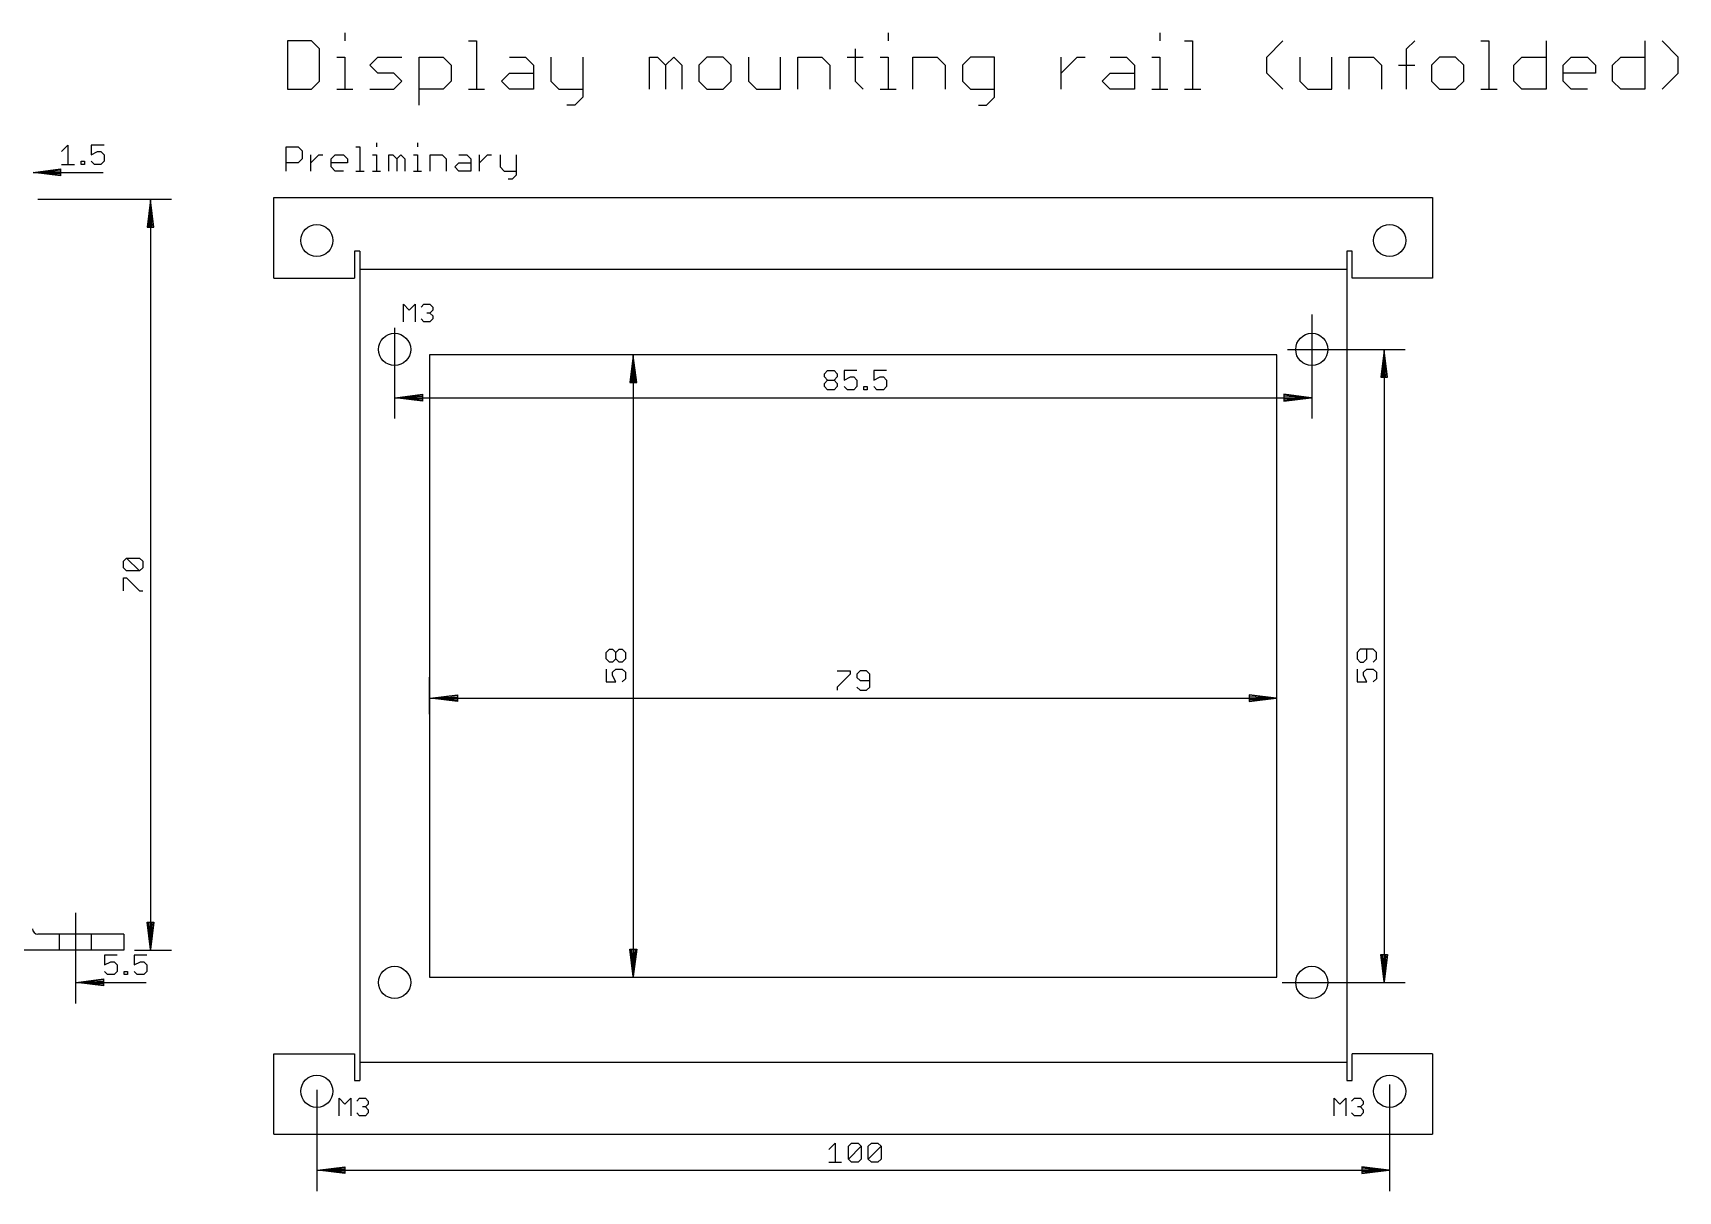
# Model space of a CAD drawing. Extents: x -16 to 648, y -52 to 442.
# Drawn here: x 456.5 to 609.9, y 282.6 to 390.5 of the extents above; entities that cross this region are included whole.
import ezdxf

# ---------------------------------------------------------------- set-up
doc = ezdxf.new("R2010")
doc.units = 0
for name, color, linetype in [('130', 82, 'CONTINUOUS'), ('20', 7, 'CONTINUOUS'), ('47', 2, 'CONTINUOUS')]:
    doc.layers.add(name, color=color, linetype=linetype)

msp = doc.modelspace()

# ---------------------------------------------------------------- linework, layer by layer
at = {"layer": '130'}
for p, q in [((480.127, 377.627), (480.127, 379.8749)), ((480.127, 379.8749), (481.251, 379.8749)), ((481.251, 379.8749), (481.6256, 379.5003)), ((481.6256, 379.5003), (481.6256, 378.751)), ((482.429, 377.627), (482.429, 379.1256)), ((482.429, 378.3763), (483.1783, 379.1256)), ((483.1783, 379.1256), (483.5529, 379.1256)), ((484.3473, 378.751), (484.7219, 379.1256)), ((484.7219, 379.1256), (485.4712, 379.1256)), ((485.4712, 379.1256), (485.8459, 378.751)), ((486.6492, 379.8749), (487.0239, 379.8749)), ((487.0239, 379.8749), (487.0239, 377.627)), ((488.1839, 379.1256), (488.5585, 379.1256)), ((488.5585, 380.2496), (488.5585, 379.8749)), ((488.5585, 379.1256), (488.5585, 377.627)), ((489.7185, 377.627), (489.7185, 379.1256)), ((489.7185, 379.1256), (490.0932, 379.1256)), ((490.0932, 379.1256), (490.4678, 378.751)), ((490.4678, 378.751), (490.8425, 379.1256)), ((490.8425, 379.1256), (491.2171, 378.751)), ((492.0205, 379.1256), (492.3951, 379.1256)), ((492.3951, 380.2496), (492.3951, 379.8749)), ((492.3951, 379.1256), (492.3951, 377.627)), ((493.5551, 377.627), (493.5551, 379.1256)), ((493.5551, 379.1256), (494.6791, 379.1256)), ((494.6791, 379.1256), (495.0537, 378.751)), ((496.2318, 379.1256), (496.9811, 379.1256)), ((496.9811, 379.1256), (497.3557, 378.751)), ((498.1591, 377.627), (498.1591, 379.1256)), ((498.1591, 378.3763), (498.9084, 379.1256)), ((498.9084, 379.1256), (499.283, 379.1256)), ((500.0774, 379.1256), (500.0774, 378.0017)), ((501.576, 379.1256), (501.576, 377.2523)), ((481.251, 378.3763), (480.127, 378.3763)), ((481.6256, 378.751), (481.251, 378.3763)), ((484.3473, 378.0017), (484.3473, 378.751)), ((485.8459, 378.3763), (484.3473, 378.3763)), ((484.7219, 377.627), (484.3473, 378.0017)), ((485.4712, 377.627), (484.7219, 377.627)), ((485.8459, 378.751), (485.8459, 378.3763)), ((486.6492, 377.627), (487.3985, 377.627)), ((488.1839, 377.627), (488.9332, 377.627)), ((490.4678, 378.751), (490.4678, 377.627)), ((491.2171, 378.751), (491.2171, 377.627)), ((492.0205, 377.627), (492.7698, 377.627)), ((495.0537, 378.751), (495.0537, 377.627)), ((495.8571, 378.0017), (496.2318, 378.3763)), ((496.2318, 377.627), (495.8571, 378.0017)), ((496.2318, 378.3763), (497.3557, 378.3763)), ((497.3557, 377.627), (496.2318, 377.627)), ((497.3557, 378.751), (497.3557, 377.627)), ((500.0774, 378.0017), (500.452, 377.627)), ((500.452, 377.627), (501.576, 377.627)), ((501.2013, 376.8777), (500.8267, 376.8777)), ((501.576, 377.2523), (501.2013, 376.8777))]:
    msp.add_line(p, q, dxfattribs=at)
at = {"layer": '20'}
for p, q in [((479, 367.6483), (479, 375.1483)), ((479, 375.1483), (587, 375.1483)), ((587, 375.1483), (587, 367.6483)), ((487, 370.1483), (486.5, 370.1483)), ((486.5, 370.1483), (486.5, 367.6483)), ((487, 370.1483), (487, 292.8517)), ((579.5, 370.1483), (579, 370.1483)), ((579, 370.1483), (579, 292.8517)), ((579.5, 367.6483), (579.5, 370.1483)), ((487, 368.4742), (579, 368.4742)), ((479, 367.6483), (486.5, 367.6483)), ((587, 367.6483), (579.5, 367.6483)), ((572.5, 360.5), (493.5, 360.5)), ((493.5, 360.5), (493.5, 302.5)), ((572.5, 302.5), (572.5, 360.5)), ((459, 306.5), (457, 306.5)), ((462, 306.5), (459, 306.5)), ((459, 305), (459, 306.5)), ((465, 306.5), (462, 306.5)), ((462, 305), (462, 306.5)), ((465, 306.5), (465, 305)), ((459, 305), (455.5, 305)), ((462, 305), (459, 305)), ((465, 305), (462, 305)), ((493.5, 302.5), (572.5, 302.5)), ((479, 287.8517), (479, 295.3517)), ((479, 295.3517), (486.5, 295.3517)), ((486.5, 295.3517), (486.5, 292.8517)), ((579, 294.5258), (487, 294.5258)), ((579.5, 292.8517), (579.5, 295.3517)), ((587, 295.3517), (579.5, 295.3517)), ((587, 295.3517), (587, 287.8517)), ((486.5, 292.8517), (487, 292.8517)), ((579, 292.8517), (579.5, 292.8517)), ((479, 287.8517), (587, 287.8517))]:
    msp.add_line(p, q, dxfattribs=at)
for centre in [(483, 371.15), (583, 371.15), (490.25, 361), (575.75, 361), (490.25, 302), (575.75, 302), (483, 291.85), (583, 291.85)]:
    msp.add_circle(centre, 1.5, dxfattribs=at)
msp.add_arc((457, 307), 0.5, 180, 270, dxfattribs=at)
at = {"layer": '47'}
for p, q in [((480.254, 389.7498), (480.254, 385.254)), ((482.5019, 389.7498), (480.254, 389.7498)), ((483.2512, 389.0005), (482.5019, 389.7498)), ((485.6072, 390.4991), (485.6072, 389.7498)), ((497.1351, 389.7498), (497.8844, 389.7498)), ((497.8844, 389.7498), (497.8844, 385.254)), ((536.2505, 390.4991), (536.2505, 389.7498)), ((561.5721, 390.4991), (561.5721, 389.7498)), ((563.8921, 389.7498), (564.6414, 389.7498)), ((564.6414, 389.7498), (564.6414, 385.254)), ((571.5654, 388.2512), (573.064, 389.7498)), ((584.5918, 389.0005), (585.3411, 389.7498)), ((591.5157, 389.7498), (592.265, 389.7498)), ((592.265, 389.7498), (592.265, 385.254)), ((597.5822, 389.7498), (597.5822, 385.254)), ((606.7901, 389.7498), (606.7901, 385.254)), ((609.8954, 388.2512), (608.3968, 389.7498)), ((483.2512, 386.0033), (483.2512, 389.0005)), ((484.8579, 388.2512), (485.6072, 388.2512)), ((485.6072, 388.2512), (485.6072, 385.254)), ((487.9272, 387.5019), (488.6765, 388.2512)), ((488.6765, 388.2512), (490.9245, 388.2512)), ((492.5312, 383.7554), (492.5312, 388.2512)), ((492.5312, 388.2512), (494.7791, 388.2512)), ((494.7791, 388.2512), (495.5284, 387.5019)), ((500.9537, 388.2512), (502.4523, 388.2512)), ((502.4523, 388.2512), (503.2016, 387.5019)), ((504.8083, 388.2512), (504.8083, 386.0033)), ((507.8055, 388.2512), (507.8055, 384.5047)), ((514.0162, 385.254), (514.0162, 388.2512)), ((514.0162, 388.2512), (514.7655, 388.2512)), ((514.7655, 388.2512), (515.5148, 387.5019)), ((515.5148, 387.5019), (516.2641, 388.2512)), ((516.2641, 388.2512), (517.0134, 387.5019)), ((519.3694, 388.2512), (518.6201, 387.5019)), ((520.868, 388.2512), (519.3694, 388.2512)), ((521.6173, 387.5019), (520.868, 388.2512)), ((523.2241, 388.2512), (523.2241, 386.0033)), ((526.2213, 385.254), (526.2213, 388.2512)), ((527.828, 385.254), (527.828, 388.2512)), ((527.828, 388.2512), (530.0759, 388.2512)), ((530.0759, 388.2512), (530.8252, 387.5019)), ((532.4319, 388.2512), (533.9305, 388.2512)), ((533.1812, 389.0005), (533.1812, 386.0033)), ((535.5012, 388.2512), (536.2505, 388.2512)), ((536.2505, 388.2512), (536.2505, 385.254)), ((538.5705, 385.254), (538.5705, 388.2512)), ((538.5705, 388.2512), (540.8184, 388.2512)), ((540.8184, 388.2512), (541.5677, 387.5019)), ((543.9237, 388.2512), (543.1744, 387.5019)), ((546.1717, 388.2512), (543.9237, 388.2512)), ((546.1717, 384.5047), (546.1717, 388.2512)), ((552.3823, 385.254), (552.3823, 388.2512)), ((552.3823, 386.7526), (553.8809, 388.2512)), ((553.8809, 388.2512), (554.6302, 388.2512)), ((556.9682, 388.2512), (558.4668, 388.2512)), ((558.4668, 388.2512), (559.2161, 387.5019)), ((560.8228, 388.2512), (561.5721, 388.2512)), ((561.5721, 388.2512), (561.5721, 385.254)), ((571.5654, 386.7526), (571.5654, 388.2512)), ((574.6346, 388.2512), (574.6346, 386.0033)), ((577.6319, 385.254), (577.6319, 388.2512)), ((579.2386, 385.254), (579.2386, 388.2512)), ((579.2386, 388.2512), (581.4865, 388.2512)), ((581.4865, 388.2512), (582.2358, 387.5019)), ((584.5918, 385.254), (584.5918, 389.0005)), ((587.6611, 388.2512), (586.9118, 387.5019)), ((589.1597, 388.2512), (587.6611, 388.2512)), ((589.909, 387.5019), (589.1597, 388.2512)), ((594.585, 387.5019), (595.3343, 388.2512)), ((595.3343, 388.2512), (597.5822, 388.2512)), ((599.1889, 387.5019), (599.9383, 388.2512)), ((599.9383, 388.2512), (601.4369, 388.2512)), ((601.4369, 388.2512), (602.1862, 387.5019)), ((603.7929, 387.5019), (604.5422, 388.2512)), ((604.5422, 388.2512), (606.7901, 388.2512)), ((609.8954, 386.7526), (609.8954, 388.2512)), ((488.6765, 386.7526), (487.9272, 387.5019)), ((490.1751, 386.7526), (488.6765, 386.7526)), ((490.9245, 386.0033), (490.1751, 386.7526)), ((495.5284, 387.5019), (495.5284, 386.0033)), ((500.2044, 386.0033), (500.9537, 386.7526)), ((500.9537, 386.7526), (503.2016, 386.7526)), ((503.2016, 387.5019), (503.2016, 385.254)), ((515.5148, 387.5019), (515.5148, 385.254)), ((517.0134, 387.5019), (517.0134, 385.254)), ((518.6201, 387.5019), (518.6201, 386.0033)), ((521.6173, 386.0033), (521.6173, 387.5019)), ((530.8252, 387.5019), (530.8252, 385.254)), ((541.5677, 387.5019), (541.5677, 385.254)), ((543.1744, 387.5019), (543.1744, 386.0033)), ((556.2189, 386.0033), (556.9682, 386.7526)), ((556.9682, 386.7526), (559.2161, 386.7526)), ((559.2161, 387.5019), (559.2161, 385.254)), ((573.064, 385.254), (571.5654, 386.7526)), ((582.2358, 387.5019), (582.2358, 385.254)), ((583.8425, 387.5019), (585.3411, 387.5019)), ((586.9118, 387.5019), (586.9118, 386.0033)), ((589.909, 386.0033), (589.909, 387.5019)), ((594.585, 386.0033), (594.585, 387.5019)), ((599.1889, 386.0033), (599.1889, 387.5019)), ((602.1862, 386.7526), (599.1889, 386.7526)), ((602.1862, 387.5019), (602.1862, 386.7526)), ((603.7929, 386.0033), (603.7929, 387.5019)), ((608.3968, 385.254), (609.8954, 386.7526)), ((480.254, 385.254), (482.5019, 385.254)), ((482.5019, 385.254), (483.2512, 386.0033)), ((484.8579, 385.254), (486.3565, 385.254)), ((487.9272, 385.254), (490.1751, 385.254)), ((490.1751, 385.254), (490.9245, 386.0033)), ((494.7791, 385.254), (492.5312, 385.254)), ((495.5284, 386.0033), (494.7791, 385.254)), ((497.1351, 385.254), (498.6337, 385.254)), ((500.9537, 385.254), (500.2044, 386.0033)), ((503.2016, 385.254), (500.9537, 385.254)), ((504.8083, 386.0033), (505.5576, 385.254)), ((505.5576, 385.254), (507.8055, 385.254)), ((518.6201, 386.0033), (519.3694, 385.254)), ((519.3694, 385.254), (520.868, 385.254)), ((520.868, 385.254), (521.6173, 386.0033)), ((523.2241, 386.0033), (523.9734, 385.254)), ((523.9734, 385.254), (526.2213, 385.254)), ((533.1812, 386.0033), (533.9305, 385.254)), ((535.5012, 385.254), (536.9998, 385.254)), ((543.1744, 386.0033), (543.9237, 385.254)), ((543.9237, 385.254), (546.1717, 385.254)), ((556.9682, 385.254), (556.2189, 386.0033)), ((559.2161, 385.254), (556.9682, 385.254)), ((560.8228, 385.254), (562.3215, 385.254)), ((563.8921, 385.254), (565.3907, 385.254)), ((574.6346, 386.0033), (575.3839, 385.254)), ((575.3839, 385.254), (577.6319, 385.254)), ((586.9118, 386.0033), (587.6611, 385.254)), ((587.6611, 385.254), (589.1597, 385.254)), ((589.1597, 385.254), (589.909, 386.0033)), ((591.5157, 385.254), (593.0143, 385.254)), ((595.3343, 385.254), (594.585, 386.0033)), ((597.5822, 385.254), (595.3343, 385.254)), ((599.9383, 385.254), (599.1889, 386.0033)), ((601.4369, 385.254), (599.9383, 385.254)), ((604.5422, 385.254), (603.7929, 386.0033)), ((606.7901, 385.254), (604.5422, 385.254)), ((507.0562, 383.7554), (506.3069, 383.7554)), ((507.8055, 384.5047), (507.0562, 383.7554)), ((544.673, 383.7554), (545.4223, 383.7554)), ((545.4223, 383.7554), (546.1717, 384.5047)), ((459.2016, 379.4305), (459.801, 380.0299)), ((459.801, 380.0299), (459.801, 378.2316)), ((463.1628, 380.0299), (461.964, 380.0299)), ((461.964, 380.0299), (461.964, 379.1308)), ((461.964, 379.1308), (462.5634, 379.4305)), ((462.5634, 379.4305), (462.8631, 379.4305)), ((462.8631, 379.4305), (463.1628, 379.1308)), ((463.1628, 379.1308), (463.1628, 378.5313)), ((456.565, 377.5), (459.1, 377.8192)), ((456.565, 377.5), (459.1, 377.76)), ((456.565, 377.5), (459.1, 377.63)), ((456.565, 377.5), (463.0809, 377.5)), ((459.1, 377.1808), (456.565, 377.5)), ((459.1, 377.37), (456.565, 377.5)), ((459.1, 377.24), (456.565, 377.5)), ((459.1, 377.8192), (459.1, 377.1808)), ((459.2016, 378.2316), (460.4005, 378.2316)), ((461.0432, 378.2316), (461.0432, 378.5313)), ((461.0432, 378.5313), (461.3429, 378.5313)), ((461.3429, 378.2316), (461.0432, 378.2316)), ((461.3429, 378.5313), (461.3429, 378.2316)), ((462.2637, 378.2316), (461.964, 378.5313)), ((462.8631, 378.2316), (462.2637, 378.2316)), ((463.1628, 378.5313), (462.8631, 378.2316)), ((457, 375), (469.45, 375)), ((467.5, 374.935), (467.1808, 372.4)), ((467.5, 374.935), (467.24, 372.4)), ((467.5, 374.935), (467.37, 372.4)), ((467.5, 374.935), (467.5, 305.065)), ((467.8192, 372.4), (467.5, 374.935)), ((467.63, 372.4), (467.5, 374.935)), ((467.76, 372.4), (467.5, 374.935)), ((467.1808, 372.4), (467.8192, 372.4)), ((491.0762, 363.5762), (491.0762, 365.2032)), ((491.0762, 365.2032), (491.6185, 364.6609)), ((491.6185, 364.6609), (492.1609, 365.2032)), ((492.1609, 365.2032), (492.1609, 363.5762)), ((492.7134, 364.932), (492.9845, 365.2032)), ((492.9845, 365.2032), (493.5269, 365.2032)), ((493.5269, 365.2032), (493.798, 364.932)), ((492.9845, 363.5762), (492.7134, 363.8474)), ((493.5269, 363.5762), (492.9845, 363.5762)), ((493.5269, 364.3897), (493.2557, 364.3897)), ((493.798, 364.6609), (493.5269, 364.3897)), ((493.5269, 364.3897), (493.798, 364.1185)), ((493.798, 363.8474), (493.5269, 363.5762)), ((493.798, 364.932), (493.798, 364.6609)), ((493.798, 364.1185), (493.798, 363.8474)), ((575.75, 364.25), (575.75, 354.55)), ((490.25, 363), (490.25, 354.55)), ((513.5, 360.5), (510.55, 360.5)), ((512.5, 360.435), (512.1808, 357.9)), ((512.5, 360.435), (512.24, 357.9)), ((512.5, 360.435), (512.37, 357.9)), ((512.5, 360.435), (512.5, 302.565)), ((512.8192, 357.9), (512.5, 360.435)), ((512.63, 357.9), (512.5, 360.435)), ((512.76, 357.9), (512.5, 360.435)), ((573.5, 361), (584.45, 361)), ((582.5, 360.935), (582.1808, 358.4)), ((582.5, 360.935), (582.24, 358.4)), ((582.5, 360.935), (582.37, 358.4)), ((582.5, 360.935), (582.5, 302.065)), ((582.8192, 358.4), (582.5, 360.935)), ((582.63, 358.4), (582.5, 360.935)), ((582.76, 358.4), (582.5, 360.935)), ((530.3123, 358.7302), (530.612, 359.0299)), ((530.612, 359.0299), (531.2114, 359.0299)), ((531.2114, 359.0299), (531.5112, 358.7302)), ((533.3527, 359.0299), (532.1538, 359.0299)), ((532.1538, 359.0299), (532.1538, 358.1308)), ((536.1151, 359.0299), (534.9162, 359.0299)), ((534.9162, 359.0299), (534.9162, 358.1308)), ((512.1808, 357.9), (512.8192, 357.9)), ((530.3123, 358.4305), (530.3123, 358.7302)), ((530.612, 358.1308), (530.3123, 358.4305)), ((530.3123, 357.831), (530.612, 358.1308)), ((530.3123, 357.5313), (530.3123, 357.831)), ((530.612, 357.2316), (530.3123, 357.5313)), ((530.612, 358.1308), (531.2114, 358.1308)), ((531.5112, 358.4305), (531.2114, 358.1308)), ((531.2114, 358.1308), (531.5112, 357.831)), ((531.5112, 357.5313), (531.2114, 357.2316)), ((531.5112, 358.7302), (531.5112, 358.4305)), ((531.5112, 357.831), (531.5112, 357.5313)), ((532.1538, 358.1308), (532.7533, 358.4305)), ((532.4536, 357.2316), (532.1538, 357.5313)), ((532.7533, 358.4305), (533.053, 358.4305)), ((533.053, 358.4305), (533.3527, 358.1308)), ((533.3527, 357.5313), (533.053, 357.2316)), ((533.3527, 358.1308), (533.3527, 357.5313)), ((533.9954, 357.2316), (533.9954, 357.5313)), ((533.9954, 357.5313), (534.2951, 357.5313)), ((534.2951, 357.5313), (534.2951, 357.2316)), ((534.9162, 358.1308), (535.5156, 358.4305)), ((535.2159, 357.2316), (534.9162, 357.5313)), ((535.5156, 358.4305), (535.8154, 358.4305)), ((535.8154, 358.4305), (536.1151, 358.1308)), ((536.1151, 357.5313), (535.8154, 357.2316)), ((536.1151, 358.1308), (536.1151, 357.5313)), ((582.1808, 358.4), (582.8192, 358.4)), ((490.315, 356.5), (492.85, 356.8192)), ((490.315, 356.5), (492.85, 356.76)), ((490.315, 356.5), (492.85, 356.63)), ((490.315, 356.5), (575.685, 356.5)), ((492.85, 356.1808), (490.315, 356.5)), ((492.85, 356.37), (490.315, 356.5)), ((492.85, 356.24), (490.315, 356.5)), ((492.85, 356.8192), (492.85, 356.1808)), ((531.2114, 357.2316), (530.612, 357.2316)), ((533.053, 357.2316), (532.4536, 357.2316)), ((534.2951, 357.2316), (533.9954, 357.2316)), ((535.8154, 357.2316), (535.2159, 357.2316)), ((575.685, 356.5), (573.15, 356.8192)), ((573.15, 356.8192), (573.15, 356.1808)), ((575.685, 356.5), (573.15, 356.76)), ((575.685, 356.5), (573.15, 356.63)), ((573.15, 356.1808), (575.685, 356.5)), ((573.15, 356.37), (575.685, 356.5)), ((573.15, 356.24), (575.685, 356.5)), ((464.9701, 341.2491), (465.2698, 341.5488)), ((464.9701, 340.6496), (464.9701, 341.2491)), ((465.2698, 340.3499), (464.9701, 340.6496)), ((465.2698, 341.5488), (466.4687, 341.5488)), ((466.4687, 340.3499), (465.2698, 341.5488)), ((466.4687, 341.5488), (466.7684, 341.2491)), ((466.7684, 340.6496), (466.4687, 340.3499)), ((466.7684, 341.2491), (466.7684, 340.6496)), ((464.9701, 338.5083), (464.9701, 339.7072)), ((464.9701, 339.7072), (465.2698, 339.7072)), ((466.4687, 340.3499), (465.2698, 340.3499)), ((465.2698, 339.7072), (466.4687, 338.5083)), ((466.4687, 338.5083), (466.7684, 338.5083)), ((509.9701, 332.7491), (510.2698, 333.0488)), ((510.2698, 333.0488), (510.5695, 333.0488)), ((510.5695, 333.0488), (510.8692, 332.7491)), ((510.8692, 332.7491), (511.169, 333.0488)), ((511.169, 333.0488), (511.4687, 333.0488)), ((511.4687, 333.0488), (511.7684, 332.7491)), ((580.2698, 333.0488), (579.9701, 332.7491)), ((581.4687, 333.0488), (580.2698, 333.0488)), ((580.8692, 332.1496), (580.8692, 333.0488)), ((581.7684, 332.7491), (581.4687, 333.0488)), ((509.9701, 332.1496), (509.9701, 332.7491)), ((510.2698, 331.8499), (509.9701, 332.1496)), ((510.5695, 331.8499), (510.2698, 331.8499)), ((510.8692, 332.1496), (510.5695, 331.8499)), ((510.8692, 332.1496), (510.8692, 332.7491)), ((511.169, 331.8499), (510.8692, 332.1496)), ((511.4687, 331.8499), (511.169, 331.8499)), ((511.7684, 332.1496), (511.4687, 331.8499)), ((511.7684, 332.7491), (511.7684, 332.1496)), ((579.9701, 332.7491), (579.9701, 332.1496)), ((579.9701, 332.1496), (580.2698, 331.8499)), ((580.2698, 331.8499), (580.5695, 331.8499)), ((580.5695, 331.8499), (580.8692, 332.1496)), ((581.4687, 331.8499), (581.7684, 332.1496)), ((581.7684, 332.1496), (581.7684, 332.7491)), ((493.5, 327), (493.5, 330.45)), ((509.9701, 331.2072), (509.9701, 330.0083)), ((509.9701, 330.0083), (510.8692, 330.0083)), ((510.5695, 330.9075), (510.8692, 331.2072)), ((510.5695, 330.6078), (510.5695, 330.9075)), ((510.8692, 330.0083), (510.5695, 330.6078)), ((510.8692, 331.2072), (511.4687, 331.2072)), ((511.4687, 331.2072), (511.7684, 330.9075)), ((511.7684, 330.3081), (511.4687, 330.0083)), ((511.7684, 330.9075), (511.7684, 330.3081)), ((531.5083, 331.0299), (532.7072, 331.0299)), ((532.7072, 330.7302), (531.5083, 329.5313)), ((532.7072, 331.0299), (532.7072, 330.7302)), ((533.6496, 331.0299), (533.3499, 330.7302)), ((533.3499, 330.7302), (533.3499, 330.4305)), ((533.3499, 330.4305), (533.6496, 330.1308)), ((534.2491, 331.0299), (533.6496, 331.0299)), ((533.6496, 330.1308), (534.5488, 330.1308)), ((534.5488, 330.7302), (534.2491, 331.0299)), ((534.5488, 329.5313), (534.5488, 330.7302)), ((572.5, 325.5), (572.5, 330.45)), ((579.9701, 331.2072), (579.9701, 330.0083)), ((579.9701, 330.0083), (580.8692, 330.0083)), ((580.5695, 330.9075), (580.8692, 331.2072)), ((580.5695, 330.6078), (580.5695, 330.9075)), ((580.8692, 330.0083), (580.5695, 330.6078)), ((580.8692, 331.2072), (581.4687, 331.2072)), ((581.4687, 331.2072), (581.7684, 330.9075)), ((581.7684, 330.3081), (581.4687, 330.0083)), ((581.7684, 330.9075), (581.7684, 330.3081)), ((493.565, 328.5), (496.1, 328.8192)), ((493.565, 328.5), (496.1, 328.76)), ((493.565, 328.5), (496.1, 328.63)), ((493.565, 328.5), (572.435, 328.5)), ((496.1, 328.1808), (493.565, 328.5)), ((496.1, 328.37), (493.565, 328.5)), ((496.1, 328.24), (493.565, 328.5)), ((496.1, 328.8192), (496.1, 328.1808)), ((531.5083, 329.5313), (531.5083, 329.2316)), ((533.3499, 329.5313), (533.6496, 329.2316)), ((533.6496, 329.2316), (534.2491, 329.2316)), ((534.2491, 329.2316), (534.5488, 329.5313)), ((572.435, 328.5), (569.9, 328.8192)), ((569.9, 328.8192), (569.9, 328.1808)), ((572.435, 328.5), (569.9, 328.76)), ((572.435, 328.5), (569.9, 328.63)), ((569.9, 328.1808), (572.435, 328.5)), ((569.9, 328.37), (572.435, 328.5)), ((569.9, 328.24), (572.435, 328.5)), ((460.5, 308.5), (460.5, 300.05)), ((467.5, 305.065), (467.1808, 307.6)), ((467.1808, 307.6), (467.8192, 307.6)), ((467.5, 305.065), (467.24, 307.6)), ((467.5, 305.065), (467.37, 307.6)), ((467.8192, 307.6), (467.5, 305.065)), ((467.63, 307.6), (467.5, 305.065)), ((467.76, 307.6), (467.5, 305.065)), ((464.4005, 304.5299), (463.2016, 304.5299)), ((463.2016, 304.5299), (463.2016, 303.6308)), ((463.2016, 303.6308), (463.801, 303.9305)), ((463.801, 303.9305), (464.1008, 303.9305)), ((464.1008, 303.9305), (464.4005, 303.6308)), ((467.1628, 304.5299), (465.964, 304.5299)), ((465.964, 304.5299), (465.964, 303.6308)), ((465.964, 303.6308), (466.5634, 303.9305)), ((466, 305), (469.45, 305)), ((466.5634, 303.9305), (466.8631, 303.9305)), ((466.8631, 303.9305), (467.1628, 303.6308)), ((512.5, 302.565), (512.1808, 305.1)), ((512.1808, 305.1), (512.8192, 305.1)), ((512.5, 302.565), (512.24, 305.1)), ((512.5, 302.565), (512.37, 305.1)), ((512.8192, 305.1), (512.5, 302.565)), ((512.63, 305.1), (512.5, 302.565)), ((512.76, 305.1), (512.5, 302.565)), ((582.5, 302.065), (582.1808, 304.6)), ((582.1808, 304.6), (582.8192, 304.6)), ((582.5, 302.065), (582.24, 304.6)), ((582.5, 302.065), (582.37, 304.6)), ((582.8192, 304.6), (582.5, 302.065)), ((582.63, 304.6), (582.5, 302.065)), ((582.76, 304.6), (582.5, 302.065)), ((460.565, 302), (463.1, 302.3192)), ((460.565, 302), (463.1, 302.26)), ((460.565, 302), (463.1, 302.13)), ((463.1, 302.3192), (463.1, 301.6808)), ((463.5013, 302.7316), (463.2016, 303.0313)), ((464.1008, 302.7316), (463.5013, 302.7316)), ((464.4005, 303.0313), (464.1008, 302.7316)), ((464.4005, 303.6308), (464.4005, 303.0313)), ((465.0432, 302.7316), (465.0432, 303.0313)), ((465.0432, 303.0313), (465.3429, 303.0313)), ((465.3429, 302.7316), (465.0432, 302.7316)), ((465.3429, 303.0313), (465.3429, 302.7316)), ((466.2637, 302.7316), (465.964, 303.0313)), ((466.8631, 302.7316), (466.2637, 302.7316)), ((467.1628, 303.0313), (466.8631, 302.7316)), ((467.1628, 303.6308), (467.1628, 303.0313)), ((511, 302.5), (514.45, 302.5)), ((460.565, 302), (467.0809, 302)), ((463.1, 301.6808), (460.565, 302)), ((463.1, 301.87), (460.565, 302)), ((463.1, 301.74), (460.565, 302)), ((573, 302), (584.45, 302)), ((483, 292), (483, 282.55)), ((583, 292.5), (583, 282.55)), ((485.0762, 289.5762), (485.0762, 291.2032)), ((485.0762, 291.2032), (485.6185, 290.6609)), ((485.6185, 290.6609), (486.1609, 291.2032)), ((486.1609, 291.2032), (486.1609, 289.5762)), ((486.7134, 290.932), (486.9845, 291.2032)), ((486.9845, 291.2032), (487.5269, 291.2032)), ((487.5269, 290.3897), (487.2557, 290.3897)), ((487.5269, 291.2032), (487.798, 290.932)), ((487.798, 290.6609), (487.5269, 290.3897)), ((487.5269, 290.3897), (487.798, 290.1185)), ((487.798, 290.932), (487.798, 290.6609)), ((487.798, 290.1185), (487.798, 289.8474)), ((577.8262, 289.5762), (577.8262, 291.2032)), ((577.8262, 291.2032), (578.3685, 290.6609)), ((578.3685, 290.6609), (578.9109, 291.2032)), ((578.9109, 291.2032), (578.9109, 289.5762)), ((579.4634, 290.932), (579.7345, 291.2032)), ((579.7345, 291.2032), (580.2769, 291.2032)), ((580.2769, 290.3897), (580.0057, 290.3897)), ((580.2769, 291.2032), (580.548, 290.932)), ((580.548, 290.6609), (580.2769, 290.3897)), ((580.2769, 290.3897), (580.548, 290.1185)), ((580.548, 290.932), (580.548, 290.6609)), ((580.548, 290.1185), (580.548, 289.8474)), ((486.9845, 289.5762), (486.7134, 289.8474)), ((487.5269, 289.5762), (486.9845, 289.5762)), ((487.798, 289.8474), (487.5269, 289.5762)), ((579.7345, 289.5762), (579.4634, 289.8474)), ((580.2769, 289.5762), (579.7345, 289.5762)), ((580.548, 289.8474), (580.2769, 289.5762)), ((530.7139, 286.4305), (531.3134, 287.0299)), ((531.3134, 287.0299), (531.3134, 285.2316)), ((532.5555, 286.7302), (532.8552, 287.0299)), ((532.8552, 287.0299), (533.4547, 287.0299)), ((533.4547, 287.0299), (533.7544, 286.7302)), ((534.3971, 286.7302), (534.6968, 287.0299)), ((534.6968, 287.0299), (535.2962, 287.0299)), ((535.2962, 287.0299), (535.596, 286.7302)), ((532.5555, 285.5313), (532.5555, 286.7302)), ((532.5555, 285.5313), (533.7544, 286.7302)), ((532.8552, 285.2316), (532.5555, 285.5313)), ((533.7544, 285.5313), (533.4547, 285.2316)), ((533.7544, 286.7302), (533.7544, 285.5313)), ((534.3971, 285.5313), (534.3971, 286.7302)), ((534.3971, 285.5313), (535.596, 286.7302)), ((534.6968, 285.2316), (534.3971, 285.5313)), ((535.596, 285.5313), (535.2962, 285.2316)), ((535.596, 286.7302), (535.596, 285.5313)), ((483.065, 284.5), (485.6, 284.8192)), ((483.065, 284.5), (485.6, 284.76)), ((483.065, 284.5), (485.6, 284.63)), ((483.065, 284.5), (582.935, 284.5)), ((485.6, 284.1808), (483.065, 284.5)), ((485.6, 284.37), (483.065, 284.5)), ((485.6, 284.24), (483.065, 284.5)), ((485.6, 284.8192), (485.6, 284.1808)), ((530.7139, 285.2316), (531.9128, 285.2316)), ((533.4547, 285.2316), (532.8552, 285.2316)), ((535.2962, 285.2316), (534.6968, 285.2316)), ((582.935, 284.5), (580.4, 284.8192)), ((580.4, 284.8192), (580.4, 284.1808)), ((582.935, 284.5), (580.4, 284.76)), ((582.935, 284.5), (580.4, 284.63)), ((580.4, 284.1808), (582.935, 284.5)), ((580.4, 284.37), (582.935, 284.5)), ((580.4, 284.24), (582.935, 284.5))]:
    msp.add_line(p, q, dxfattribs=at)

doc.saveas('drawing.dxf')
